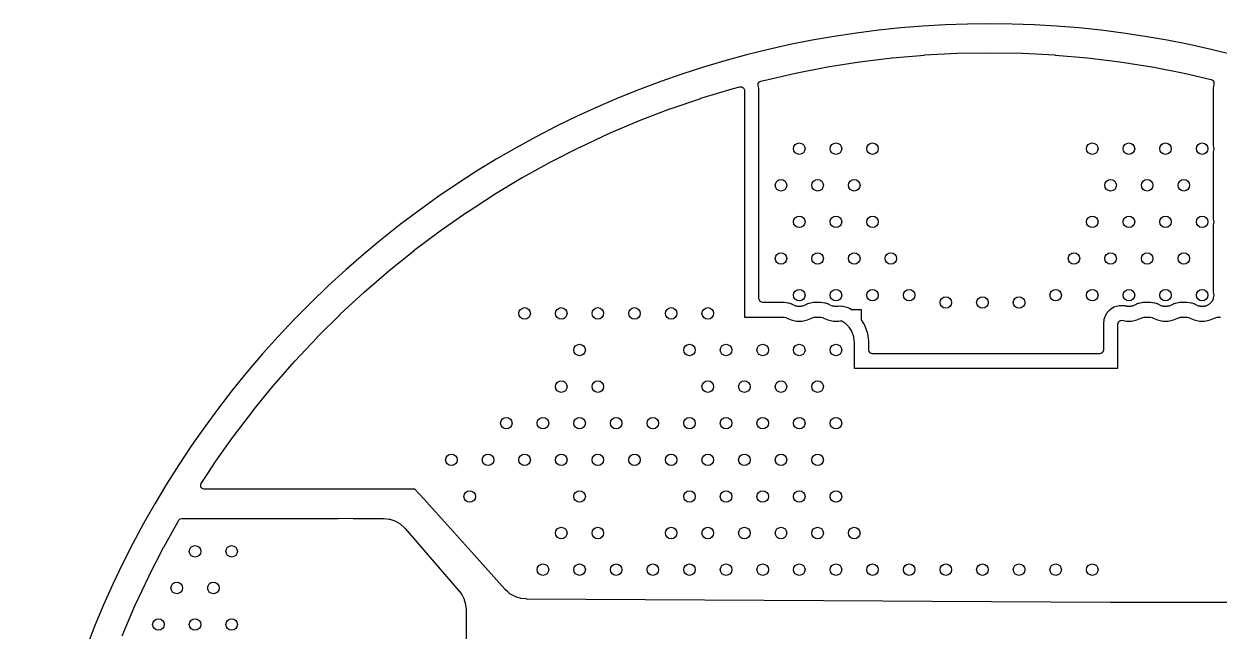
# Model space of a CAD drawing. Extents: x 116 to 183, y -93.2 to -37.6.
# Drawn here: x 115.99 to 157.43, y -58.65 to -37.58 of the extents above; entities that cross this region are included whole.
import ezdxf

# ---------------------------------------------------------------- set-up
doc = ezdxf.new("R2010")
doc.units = 0
doc.layers.add('BLACK', color=7, linetype='CONTINUOUS')

msp = doc.modelspace()

# ---------------------------------------------------------------- linework, layer by layer
at = {"layer": 'BLACK', "linetype": 'CONTINUOUS'}
for p, q in [((143.852799, -39.071759), (144.966086, -38.895886)), ((144.966086, -38.895886), (144.970283, -38.895298)), ((144.970283, -38.895298), (146.088941, -38.758295)), ((146.088941, -38.758295), (146.093191, -38.757849)), ((146.093191, -38.757849), (147.216009, -38.659865)), ((147.216009, -38.659865), (147.220232, -38.65957)), ((147.220232, -38.65957), (148.345738, -38.600735)), ((148.345738, -38.600735), (148.350015, -38.600586)), ((148.350015, -38.600586), (149.476875, -38.580967)), ((149.476875, -38.580967), (149.481125, -38.580967)), ((149.481125, -38.580967), (150.607982, -38.600586)), ((150.607982, -38.600586), (150.612263, -38.600735)), ((150.612263, -38.600735), (151.737763, -38.65957)), ((151.737763, -38.65957), (151.741994, -38.659865)), ((151.741994, -38.659865), (152.864802, -38.757848)), ((152.864802, -38.757848), (152.869064, -38.758296)), ((152.869064, -38.758296), (153.987709, -38.895297)), ((153.987709, -38.895297), (153.991921, -38.895887)), ((153.991921, -38.895887), (155.105191, -39.071758)), ((141.639697, -39.540793), (142.738041, -39.287885)), ((142.738041, -39.287885), (142.742195, -39.287005)), ((142.742195, -39.287005), (143.848656, -39.072488)), ((143.848656, -39.072488), (143.852799, -39.071759)), ((155.105191, -39.071758), (155.109352, -39.07249)), ((155.109352, -39.07249), (156.215792, -39.287003)), ((156.215792, -39.287003), (156.21997, -39.287888)), ((156.21997, -39.287888), (157.160923, -39.504554)), ((140.546734, -39.8328), (140.813986, -39.76138)), ((140.813986, -39.76138), (140.883835, -39.763089)), ((140.883835, -39.763089), (140.941671, -39.80229)), ((141.447968, -39.720307), (141.449675, -39.65046)), ((141.471098, -39.806856), (141.447968, -39.720307)), ((141.449675, -39.65046), (141.488875, -39.592623)), ((141.488875, -39.592623), (141.535745, -39.568497)), ((141.535745, -39.568497), (141.635627, -39.541805)), ((141.635627, -39.541805), (141.639697, -39.540793)), ((157.160923, -39.504554), (157.221834, -39.538779)), ((157.221834, -39.538779), (157.254574, -39.600503)), ((157.248976, -39.670881), (157.2285, -39.813297)), ((157.248977, -39.670877), (157.248976, -39.670881)), ((157.248978, -39.670869), (157.248977, -39.670874)), ((157.248977, -39.670874), (157.248977, -39.670877)), ((157.252075, -39.660322), (157.248978, -39.670869)), ((157.254574, -39.600503), (157.252075, -39.660322)), ((138.394618, -40.530019), (139.46058, -40.163979)), ((139.46058, -40.163979), (139.464593, -40.162678)), ((139.464593, -40.162678), (140.542691, -39.833956)), ((140.542691, -39.833956), (140.546734, -39.8328)), ((140.941671, -39.80229), (140.969133, -39.866537)), ((140.969133, -39.866537), (140.97, -39.881176)), ((140.97, -39.881176), (140.97, -47.752)), ((141.473749, -39.836651), (141.471098, -39.806856)), ((141.473749, -39.836656), (141.473749, -39.836651)), ((141.474616, -39.851282), (141.473749, -39.836656)), ((141.4755, -39.88118), (141.474616, -39.851282)), ((141.4755, -47.110301), (141.4755, -39.88118)), ((157.2285, -39.813297), (157.2285, -41.746888)), ((137.338068, -40.934386), (138.390609, -40.531474)), ((138.390609, -40.531474), (138.394618, -40.530019)), ((136.296176, -41.375314), (137.334116, -40.935978)), ((137.334116, -40.935978), (137.338068, -40.934386)), ((135.270309, -41.852223), (136.292316, -41.377028)), ((136.292316, -41.377028), (136.296176, -41.375314)), ((134.261692, -42.364543), (135.266553, -41.854049)), ((135.266553, -41.854049), (135.270309, -41.852223)), ((157.2285, -41.746888), (157.229192, -41.773334)), ((157.229192, -41.773334), (157.229871, -41.786295)), ((157.229871, -41.786295), (157.230648, -41.796164)), ((157.230648, -41.796164), (157.231949, -41.812694)), ((157.231949, -41.812694), (157.236604, -41.856988)), ((157.236604, -41.856988), (157.245, -41.91)), ((157.229192, -42.046664), (157.2285, -42.07311)), ((157.2285, -42.07311), (157.2285, -44.286888)), ((157.229871, -42.033703), (157.229192, -42.046664)), ((157.231948, -42.007311), (157.229871, -42.033703)), ((157.236602, -41.963018), (157.231948, -42.007311)), ((157.245, -41.91), (157.236602, -41.963018)), ((133.271489, -42.911681), (134.257931, -42.366538)), ((134.257931, -42.366538), (134.261692, -42.364543)), ((132.300972, -43.492933), (133.26781, -42.913798)), ((133.26781, -42.913798), (133.271489, -42.911681)), ((131.351178, -44.107679), (132.297358, -43.495182)), ((132.297358, -43.495182), (132.300972, -43.492933)), ((130.423459, -44.755051), (131.347699, -44.110019)), ((131.347699, -44.110019), (131.351178, -44.107679)), ((157.2285, -44.286888), (157.229192, -44.313334)), ((157.229192, -44.313334), (157.229871, -44.326295)), ((157.229871, -44.326295), (157.231948, -44.352686)), ((129.51883, -45.434331), (130.420033, -44.757532)), ((130.420033, -44.757532), (130.423459, -44.755051)), ((157.229192, -44.586664), (157.2285, -44.61311)), ((157.2285, -44.61311), (157.2285, -46.826888)), ((157.229871, -44.573703), (157.229192, -44.586664)), ((157.231948, -44.547311), (157.229871, -44.573703)), ((157.231948, -44.352686), (157.231949, -44.352694)), ((157.236602, -44.503018), (157.231948, -44.547311)), ((157.231949, -44.352694), (157.236604, -44.396988)), ((157.245, -44.45), (157.236602, -44.503018)), ((157.236604, -44.396988), (157.245, -44.45)), ((128.638352, -46.144723), (129.515433, -45.436975)), ((129.515433, -45.436975), (129.51883, -45.434331)), ((127.783142, -46.885333), (128.635091, -46.147449)), ((128.635091, -46.147449), (128.638352, -46.144723)), ((157.2285, -46.826888), (157.229192, -46.853334)), ((126.954261, -47.655237), (127.779978, -46.888172)), ((127.779978, -46.888172), (127.783142, -46.885333)), ((141.476333, -47.12465), (141.4755, -47.110301)), ((141.503643, -47.188961), (141.476333, -47.12465)), ((141.509141, -47.195661), (141.503643, -47.188961)), ((141.526336, -47.212857), (141.509141, -47.195661)), ((141.533037, -47.218356), (141.526336, -47.212857)), ((141.54466, -47.226815), (141.533037, -47.218356)), ((141.611699, -47.2465), (141.54466, -47.226815)), ((142.351491, -47.2465), (141.611699, -47.2465)), ((142.493905, -47.266975), (142.351491, -47.2465)), ((143.362624, -47.247523), (143.221606, -47.276085)), ((143.376988, -47.246908), (143.362624, -47.247523)), ((143.384087, -47.246705), (143.376988, -47.246908)), ((143.398479, -47.2465), (143.384087, -47.246705)), ((143.398509, -47.2465), (143.398479, -47.2465)), ((143.621491, -47.2465), (143.398509, -47.2465)), ((143.763905, -47.266975), (143.621491, -47.2465)), ((154.792624, -47.247523), (154.651606, -47.276085)), ((154.806988, -47.246908), (154.792624, -47.247523)), ((154.814087, -47.246705), (154.806988, -47.246908)), ((154.828479, -47.2465), (154.814087, -47.246705)), ((154.828509, -47.2465), (154.828479, -47.2465)), ((155.051491, -47.2465), (154.828509, -47.2465)), ((155.193905, -47.266975), (155.051491, -47.2465)), ((156.062624, -47.247523), (155.921606, -47.276085)), ((156.076988, -47.246908), (156.062624, -47.247523)), ((156.084087, -47.246705), (156.076988, -47.246908)), ((156.098479, -47.2465), (156.084087, -47.246705)), ((156.098509, -47.2465), (156.098479, -47.2465)), ((156.321491, -47.2465), (156.098509, -47.2465)), ((156.463905, -47.266975), (156.321491, -47.2465)), ((157.168607, -47.225114), (157.080114, -47.313607)), ((157.172832, -47.21682), (157.168607, -47.225114)), ((157.177665, -47.212855), (157.172832, -47.21682)), ((157.194855, -47.195665), (157.177665, -47.212855)), ((157.201828, -47.187168), (157.194855, -47.195665)), ((157.206626, -47.180927), (157.201828, -47.187168)), ((157.229694, -47.11532), (157.206626, -47.180927)), ((157.229192, -46.853334), (157.229871, -46.866295)), ((157.229744, -47.115324), (157.229694, -47.11532)), ((157.229758, -47.115135), (157.229744, -47.115324)), ((157.229802, -47.115013), (157.229758, -47.115135)), ((157.229869, -47.11373), (157.229802, -47.115013)), ((157.231949, -47.087303), (157.229869, -47.11373)), ((157.229871, -46.866295), (157.231384, -46.88552)), ((157.231384, -46.88552), (157.231949, -46.892694)), ((157.231949, -46.892694), (157.236604, -46.936988)), ((157.236603, -47.043016), (157.231949, -47.087303)), ((157.245, -46.99), (157.236603, -47.043016)), ((157.236604, -46.936988), (157.245, -46.99)), ((126.152659, -48.453554), (126.951206, -47.658176)), ((126.951206, -47.658176), (126.954261, -47.655237)), ((142.494465, -47.267108), (142.493905, -47.266975)), ((142.496061, -47.267608), (142.494465, -47.267108)), ((142.510789, -47.271932), (142.496061, -47.267608)), ((142.51097, -47.271968), (142.510789, -47.271932)), ((142.559596, -47.286264), (142.51097, -47.271968)), ((142.559635, -47.286275), (142.559596, -47.286264)), ((142.592415, -47.295901), (142.559635, -47.286275)), ((142.594054, -47.297294), (142.592415, -47.295901)), ((142.596694, -47.29847), (142.594054, -47.297294)), ((142.605065, -47.301839), (142.596694, -47.29847)), ((142.605262, -47.30191), (142.605065, -47.301839)), ((142.61243, -47.305398), (142.605262, -47.30191)), ((142.616251, -47.307177), (142.61243, -47.305398)), ((142.703556, -47.346048), (142.616251, -47.307177)), ((142.751393, -47.370423), (142.703556, -47.346048)), ((142.804413, -47.37882), (142.751393, -47.370423)), ((142.820737, -47.38229), (142.804413, -47.37882)), ((142.83734, -47.384035), (142.820737, -47.38229)), ((142.875, -47.39), (142.83734, -47.384035)), ((142.912663, -47.384034), (142.875, -47.39)), ((142.929262, -47.38229), (142.912663, -47.384034)), ((142.945572, -47.378822), (142.929262, -47.38229)), ((142.998607, -47.370423), (142.945572, -47.378822)), ((143.04645, -47.346045), (142.998607, -47.370423)), ((143.124337, -47.311369), (143.04645, -47.346045)), ((143.128117, -47.309363), (143.124337, -47.311369)), ((143.13528, -47.306496), (143.128117, -47.309363)), ((143.156701, -47.296959), (143.13528, -47.306496)), ((143.164307, -47.296525), (143.156701, -47.296959)), ((143.164491, -47.296459), (143.164307, -47.296525)), ((143.193041, -47.286275), (143.164491, -47.296459)), ((143.221606, -47.276085), (143.193041, -47.286275)), ((143.764465, -47.267108), (143.763905, -47.266975)), ((143.766061, -47.267608), (143.764465, -47.267108)), ((143.780789, -47.271932), (143.766061, -47.267608)), ((143.78097, -47.271968), (143.780789, -47.271932)), ((143.829596, -47.286264), (143.78097, -47.271968)), ((143.829635, -47.286275), (143.829596, -47.286264)), ((143.862415, -47.295901), (143.829635, -47.286275)), ((143.864054, -47.297294), (143.862415, -47.295901)), ((143.866694, -47.29847), (143.864054, -47.297294)), ((143.875065, -47.301839), (143.866694, -47.29847)), ((143.875262, -47.30191), (143.875065, -47.301839)), ((143.88243, -47.305398), (143.875262, -47.30191)), ((143.886251, -47.307177), (143.88243, -47.305398)), ((143.973556, -47.346048), (143.886251, -47.307177)), ((144.021393, -47.370423), (143.973556, -47.346048)), ((144.074413, -47.37882), (144.021393, -47.370423)), ((144.090737, -47.38229), (144.074413, -47.37882)), ((144.10734, -47.384035), (144.090737, -47.38229)), ((144.145, -47.39), (144.10734, -47.384035)), ((144.176569, -47.385), (144.145, -47.39)), ((144.211734, -47.385), (144.176569, -47.385)), ((144.219992, -47.384725), (144.211734, -47.385)), ((144.316634, -47.378274), (144.219992, -47.384725)), ((144.316635, -47.378274), (144.316634, -47.378274)), ((144.369259, -47.382289), (144.316635, -47.378274)), ((144.386298, -47.383589), (144.369259, -47.382289)), ((144.52674, -47.414839), (144.386298, -47.383589)), ((144.526754, -47.414843), (144.52674, -47.414839)), ((144.572844, -47.434961), (144.526754, -47.414843)), ((144.572853, -47.434965), (144.572844, -47.434961)), ((144.572867, -47.434972), (144.572853, -47.434965)), ((144.594954, -47.445952), (144.572867, -47.434972)), ((144.638874, -47.470587), (144.594954, -47.445952)), ((144.682501, -47.498), (144.638874, -47.470587)), ((145.034, -47.498), (144.682501, -47.498)), ((145.034, -47.849498), (145.034, -47.498)), ((153.51843, -47.642428), (153.458664, -47.773294)), ((153.518433, -47.642424), (153.51843, -47.642428)), ((153.612659, -47.533683), (153.518433, -47.642424)), ((153.665451, -47.487939), (153.612659, -47.533683)), ((153.665462, -47.487931), (153.665451, -47.487939)), ((153.786492, -47.410149), (153.665462, -47.487931)), ((153.786498, -47.410146), (153.786492, -47.410149)), ((153.924536, -47.369614), (153.786498, -47.410146)), ((153.92454, -47.369613), (153.924536, -47.369614)), ((153.924545, -47.369612), (153.92454, -47.369613)), ((153.962846, -47.364104), (153.924545, -47.369612)), ((153.993706, -47.359667), (153.962846, -47.364104)), ((154.137581, -47.359667), (153.993706, -47.359667)), ((154.137583, -47.359667), (154.137581, -47.359667)), ((154.154248, -47.362347), (154.137583, -47.359667)), ((154.156599, -47.362765), (154.154248, -47.362347)), ((154.162368, -47.363792), (154.156599, -47.362765)), ((154.172114, -47.365695), (154.162368, -47.363792)), ((154.181393, -47.370423), (154.172114, -47.365695)), ((154.234411, -47.37882), (154.181393, -47.370423)), ((154.242804, -47.380604), (154.234411, -47.37882)), ((154.250729, -47.382289), (154.242804, -47.380604)), ((154.250734, -47.38229), (154.250729, -47.382289)), ((154.267342, -47.384035), (154.250734, -47.38229)), ((154.305, -47.39), (154.267342, -47.384035)), ((154.342663, -47.384034), (154.305, -47.39)), ((154.359262, -47.38229), (154.342663, -47.384034)), ((154.375572, -47.378822), (154.359262, -47.38229)), ((154.428607, -47.370423), (154.375572, -47.378822)), ((154.47645, -47.346045), (154.428607, -47.370423)), ((154.554337, -47.311369), (154.47645, -47.346045)), ((154.558117, -47.309363), (154.554337, -47.311369)), ((154.56528, -47.306496), (154.558117, -47.309363)), ((154.586701, -47.296959), (154.56528, -47.306496)), ((154.594307, -47.296525), (154.586701, -47.296959)), ((154.594491, -47.296459), (154.594307, -47.296525)), ((154.623041, -47.286275), (154.594491, -47.296459)), ((154.651606, -47.276085), (154.623041, -47.286275)), ((155.194465, -47.267108), (155.193905, -47.266975)), ((155.196061, -47.267608), (155.194465, -47.267108)), ((155.210789, -47.271932), (155.196061, -47.267608)), ((155.21097, -47.271968), (155.210789, -47.271932)), ((155.259596, -47.286264), (155.21097, -47.271968)), ((155.259635, -47.286275), (155.259596, -47.286264)), ((155.292415, -47.295901), (155.259635, -47.286275)), ((155.294054, -47.297294), (155.292415, -47.295901)), ((155.296694, -47.29847), (155.294054, -47.297294)), ((155.305065, -47.301839), (155.296694, -47.29847)), ((155.305262, -47.30191), (155.305065, -47.301839)), ((155.31243, -47.305398), (155.305262, -47.30191)), ((155.316251, -47.307177), (155.31243, -47.305398)), ((155.403556, -47.346048), (155.316251, -47.307177)), ((155.451393, -47.370423), (155.403556, -47.346048)), ((155.504413, -47.37882), (155.451393, -47.370423)), ((155.520737, -47.38229), (155.504413, -47.37882)), ((155.53734, -47.384035), (155.520737, -47.38229)), ((155.575, -47.39), (155.53734, -47.384035)), ((155.612663, -47.384034), (155.575, -47.39)), ((155.629262, -47.38229), (155.612663, -47.384034)), ((155.645572, -47.378822), (155.629262, -47.38229)), ((155.698607, -47.370423), (155.645572, -47.378822)), ((155.74645, -47.346045), (155.698607, -47.370423)), ((155.824337, -47.311369), (155.74645, -47.346045)), ((155.828117, -47.309363), (155.824337, -47.311369)), ((155.83528, -47.306496), (155.828117, -47.309363)), ((155.856701, -47.296959), (155.83528, -47.306496)), ((155.864307, -47.296525), (155.856701, -47.296959)), ((155.864491, -47.296459), (155.864307, -47.296525)), ((155.893041, -47.286275), (155.864491, -47.296459)), ((155.921606, -47.276085), (155.893041, -47.286275)), ((156.464465, -47.267108), (156.463905, -47.266975)), ((156.466061, -47.267608), (156.464465, -47.267108)), ((156.480789, -47.271932), (156.466061, -47.267608)), ((156.48097, -47.271968), (156.480789, -47.271932)), ((156.529596, -47.286264), (156.48097, -47.271968)), ((156.529635, -47.286275), (156.529596, -47.286264)), ((156.562415, -47.295901), (156.529635, -47.286275)), ((156.564054, -47.297294), (156.562415, -47.295901)), ((156.566694, -47.29847), (156.564054, -47.297294)), ((156.575065, -47.301839), (156.566694, -47.29847)), ((156.575262, -47.30191), (156.575065, -47.301839)), ((156.58243, -47.305398), (156.575262, -47.30191)), ((156.586251, -47.307177), (156.58243, -47.305398)), ((156.673556, -47.346048), (156.586251, -47.307177)), ((156.721393, -47.370423), (156.673556, -47.346048)), ((156.774413, -47.37882), (156.721393, -47.370423)), ((156.790737, -47.38229), (156.774413, -47.37882)), ((156.80734, -47.384035), (156.790737, -47.38229)), ((156.845, -47.39), (156.80734, -47.384035)), ((156.882667, -47.384034), (156.845, -47.39)), ((156.899267, -47.382289), (156.882667, -47.384034)), ((156.915569, -47.378823), (156.899267, -47.382289)), ((156.968607, -47.370423), (156.915569, -47.378823)), ((157.080114, -47.313607), (156.968607, -47.370423)), ((140.97, -47.752), (142.351491, -47.752)), ((142.351491, -47.752), (142.416528, -47.771097)), ((142.416528, -47.771097), (142.416641, -47.770902)), ((142.416641, -47.770902), (142.417445, -47.771366)), ((142.417445, -47.771366), (142.41853, -47.771685)), ((142.41853, -47.771685), (142.421422, -47.773662)), ((142.421422, -47.773662), (142.422266, -47.774149)), ((142.422266, -47.774149), (142.595192, -47.851142)), ((142.595192, -47.851142), (142.595197, -47.851144)), ((142.595197, -47.851144), (142.780354, -47.8905)), ((142.780354, -47.8905), (142.780355, -47.8905)), ((142.780355, -47.8905), (142.969644, -47.8905)), ((142.969644, -47.8905), (142.969646, -47.8905)), ((142.969646, -47.8905), (143.154803, -47.851144)), ((143.154803, -47.851144), (143.32773, -47.774151)), ((143.32773, -47.774151), (143.327733, -47.774149)), ((143.327733, -47.774149), (143.333359, -47.770902)), ((143.333359, -47.770902), (143.334325, -47.772575)), ((143.334325, -47.772575), (143.391439, -47.752202)), ((143.391439, -47.752202), (143.398509, -47.752)), ((143.398509, -47.752), (143.621491, -47.752)), ((143.621491, -47.752), (143.686528, -47.771097)), ((143.686528, -47.771097), (143.686641, -47.770902)), ((143.686641, -47.770902), (143.687445, -47.771366)), ((143.687445, -47.771366), (143.68853, -47.771685)), ((143.68853, -47.771685), (143.691422, -47.773662)), ((143.691422, -47.773662), (143.692266, -47.774149)), ((143.692266, -47.774149), (143.865192, -47.851142)), ((143.865192, -47.851142), (143.865197, -47.851144)), ((143.865197, -47.851144), (144.050354, -47.8905)), ((144.050354, -47.8905), (144.050355, -47.8905)), ((144.050355, -47.8905), (144.239642, -47.8905)), ((144.239642, -47.8905), (144.239646, -47.8905)), ((144.239646, -47.8905), (144.278179, -47.882309)), ((144.278179, -47.882309), (144.347842, -47.887624)), ((144.347842, -47.887624), (144.369929, -47.898604)), ((144.369929, -47.898604), (144.433454, -47.93852)), ((144.433454, -47.93852), (144.455162, -47.955832)), ((144.455162, -47.955832), (144.576167, -48.076837)), ((144.576167, -48.076837), (144.59348, -48.098546)), ((145.112548, -47.974506), (145.034, -47.849498)), ((145.112553, -47.974514), (145.112548, -47.974506)), ((145.112562, -47.97453), (145.112553, -47.974514)), ((145.139955, -48.024095), (145.112562, -47.97453)), ((145.139965, -48.024115), (145.139955, -48.024095)), ((145.139973, -48.024129), (145.139965, -48.024115)), ((145.15202, -48.049146), (145.139973, -48.024129)), ((145.152026, -48.049161), (145.15202, -48.049146)), ((145.173705, -48.1015), (145.152026, -48.049161)), ((153.438976, -47.840342), (153.4185, -47.982761)), ((153.4185, -47.982761), (153.4185, -48.9005)), ((153.458664, -47.773294), (153.438976, -47.840342)), ((153.924, -47.98276), (153.943685, -47.915721)), ((153.924, -48.006), (153.924, -47.98276)), ((153.924, -49.53), (153.924, -48.006)), ((153.943685, -47.915721), (153.996489, -47.869966)), ((153.996489, -47.869966), (154.065647, -47.860022)), ((154.065647, -47.860022), (154.073758, -47.861466)), ((154.073758, -47.861466), (154.210354, -47.8905)), ((154.210354, -47.8905), (154.210355, -47.8905)), ((154.210355, -47.8905), (154.399644, -47.8905)), ((154.399644, -47.8905), (154.399646, -47.8905)), ((154.399646, -47.8905), (154.584803, -47.851144)), ((154.584803, -47.851144), (154.75773, -47.774151)), ((154.75773, -47.774151), (154.757733, -47.774149)), ((154.757733, -47.774149), (154.763359, -47.770902)), ((154.763359, -47.770902), (154.764325, -47.772575)), ((154.764325, -47.772575), (154.821439, -47.752202)), ((154.821439, -47.752202), (154.828509, -47.752)), ((154.828509, -47.752), (155.051491, -47.752)), ((155.051491, -47.752), (155.116528, -47.771097)), ((155.116528, -47.771097), (155.116641, -47.770902)), ((155.116641, -47.770902), (155.117445, -47.771366)), ((155.117445, -47.771366), (155.11853, -47.771685)), ((155.11853, -47.771685), (155.121422, -47.773662)), ((155.121422, -47.773662), (155.122266, -47.774149)), ((155.122266, -47.774149), (155.295192, -47.851142)), ((155.295192, -47.851142), (155.295197, -47.851144)), ((155.295197, -47.851144), (155.480354, -47.8905)), ((155.480354, -47.8905), (155.480355, -47.8905)), ((155.480355, -47.8905), (155.669644, -47.8905)), ((155.669644, -47.8905), (155.669646, -47.8905)), ((155.669646, -47.8905), (155.854803, -47.851144)), ((155.854803, -47.851144), (156.02773, -47.774151)), ((156.02773, -47.774151), (156.027733, -47.774149)), ((156.027733, -47.774149), (156.033359, -47.770902)), ((156.033359, -47.770902), (156.034325, -47.772575)), ((156.034325, -47.772575), (156.091439, -47.752202)), ((156.091439, -47.752202), (156.098509, -47.752)), ((156.098509, -47.752), (156.321491, -47.752)), ((156.321491, -47.752), (156.386528, -47.771097)), ((156.386528, -47.771097), (156.386641, -47.770902)), ((156.386641, -47.770902), (156.387445, -47.771366)), ((156.387445, -47.771366), (156.38853, -47.771685)), ((156.38853, -47.771685), (156.391422, -47.773662)), ((156.391422, -47.773662), (156.392266, -47.774149)), ((156.392266, -47.774149), (156.565192, -47.851142)), ((156.565192, -47.851142), (156.565197, -47.851144)), ((156.565197, -47.851144), (156.750354, -47.8905)), ((156.750354, -47.8905), (156.750355, -47.8905)), ((156.750355, -47.8905), (156.939644, -47.8905)), ((156.939644, -47.8905), (156.939646, -47.8905)), ((156.939646, -47.8905), (157.124803, -47.851144)), ((157.124803, -47.851144), (157.29773, -47.774151)), ((157.29773, -47.774151), (157.297733, -47.774149)), ((157.297733, -47.774149), (157.303359, -47.770902)), ((157.303359, -47.770902), (157.304325, -47.772575)), ((157.304325, -47.772575), (157.361439, -47.752202)), ((157.361439, -47.752202), (157.368509, -47.752)), ((157.368509, -47.752), (157.480002, -47.752)), ((125.379347, -49.279277), (126.149715, -48.45659)), ((126.149715, -48.45659), (126.152659, -48.453554)), ((144.59348, -48.098546), (144.684529, -48.243449)), ((144.684529, -48.243449), (144.696576, -48.268466)), ((144.696576, -48.268466), (144.753096, -48.42999)), ((144.753096, -48.42999), (144.759275, -48.457061)), ((144.759275, -48.457061), (144.78, -48.641)), ((145.17371, -48.101512), (145.173705, -48.1015)), ((145.230223, -48.263014), (145.17371, -48.101512)), ((145.230224, -48.263019), (145.230223, -48.263014)), ((145.230229, -48.263033), (145.230224, -48.263019)), ((145.245921, -48.317502), (145.230229, -48.263033)), ((145.2521, -48.344573), (145.245921, -48.317502)), ((145.261597, -48.400463), (145.2521, -48.344573)), ((145.282322, -48.584402), (145.261597, -48.400463)), ((144.78, -48.641), (144.78, -49.53)), ((145.2855, -48.641), (145.282322, -48.584402)), ((145.2855, -48.641018), (145.2855, -48.641)), ((145.2855, -48.9005), (145.2855, -48.641018)), ((145.296706, -48.952011), (145.2855, -48.9005)), ((153.4185, -48.9005), (153.398815, -48.967539)), ((124.635262, -50.131404), (125.376515, -49.282409)), ((125.376515, -49.282409), (125.379347, -49.279277)), ((145.342461, -49.004815), (145.296706, -48.952011)), ((145.4095, -49.0245), (145.342461, -49.004815)), ((153.2945, -49.0245), (145.4095, -49.0245)), ((153.346011, -49.013294), (153.2945, -49.0245)), ((153.398815, -48.967539), (153.346011, -49.013294)), ((144.78, -49.53), (153.924, -49.53)), ((123.921248, -51.008967), (124.632488, -50.134695)), ((124.632488, -50.134695), (124.635262, -50.131404)), ((123.238241, -51.910826), (123.918643, -51.012286)), ((123.918643, -51.012286), (123.921248, -51.008967)), ((122.587033, -52.835925), (123.235745, -51.914244)), ((123.235745, -51.914244), (123.238241, -51.910826)), ((122.270215, -53.320971), (122.584683, -52.839391)), ((122.584683, -52.839391), (122.587033, -52.835925)), ((122.134241, -53.529203), (122.270215, -53.320971)), ((122.115328, -53.579353), (122.134241, -53.529203)), ((122.125272, -53.648511), (122.115328, -53.579353)), ((122.171027, -53.701315), (122.125272, -53.648511)), ((122.238066, -53.721), (122.171027, -53.701315)), ((129.094644, -53.721), (122.238066, -53.721)), ((129.54, -53.721), (129.094644, -53.721)), ((129.837929, -54.052032), (129.54, -53.721)), ((129.837932, -54.052035), (129.837929, -54.052032)), ((129.837936, -54.052039), (129.837932, -54.052035)), ((129.837942, -54.052045), (129.837936, -54.052039)), ((131.503093, -55.902214), (129.837942, -54.052045)), ((120.83201, -55.739178), (121.35559, -54.800589)), ((121.35559, -54.800589), (121.405439, -54.751635)), ((121.405439, -54.751635), (121.463879, -54.737)), ((121.463879, -54.737), (126.879869, -54.737)), ((126.879869, -54.737), (127.14224, -54.72325)), ((127.14224, -54.72325), (127.404611, -54.737)), ((127.404611, -54.737), (128.440662, -54.737)), ((128.440662, -54.737), (128.453942, -54.737713)), ((128.453942, -54.737713), (128.647014, -54.75851)), ((128.647014, -54.75851), (128.672959, -54.764165)), ((128.672959, -54.764165), (128.850814, -54.823483)), ((128.850814, -54.823483), (128.874961, -54.834534)), ((128.874961, -54.834534), (129.036113, -54.930374)), ((129.036113, -54.930374), (129.057346, -54.94631)), ((129.057346, -54.94631), (129.176772, -55.05782)), ((129.176772, -55.05782), (129.199275, -55.078832)), ((129.199275, -55.078832), (129.208495, -55.088416)), ((129.208495, -55.088416), (131.071213, -57.245247)), ((120.315541, -56.745707), (120.829991, -55.74295)), ((120.829991, -55.74295), (120.83201, -55.739178)), ((132.669213, -57.197903), (131.503093, -55.902214)), ((119.834419, -57.769612), (120.313646, -56.749565)), ((120.313646, -56.749565), (120.315541, -56.745707)), ((131.071213, -57.245247), (131.078048, -57.253913)), ((131.078048, -57.253913), (131.172179, -57.384845)), ((131.172179, -57.384845), (131.18341, -57.403827)), ((131.18341, -57.403827), (131.250467, -57.544358)), ((131.250467, -57.544358), (131.258157, -57.565026)), ((131.258157, -57.565026), (131.299261, -57.715216)), ((132.678306, -57.207007), (132.669213, -57.197903)), ((132.767478, -57.287454), (132.678306, -57.207007)), ((132.818047, -57.333074), (132.767478, -57.287454)), ((132.838846, -57.348239), (132.818047, -57.333074)), ((132.995989, -57.439478), (132.838846, -57.348239)), ((133.019471, -57.450023), (132.995989, -57.439478)), ((133.105766, -57.478436), (133.019471, -57.450023)), ((133.192063, -57.50685), (133.105766, -57.478436)), ((133.217213, -57.512318), (133.192063, -57.50685)), ((133.404268, -57.533), (133.217213, -57.512318)), ((133.417123, -57.533748), (133.404268, -57.533)), ((145.774887, -57.609563), (133.417123, -57.533748)), ((147.467894, -57.619949), (145.774887, -57.609563)), ((119.389229, -58.809653), (119.832678, -57.773491)), ((119.832678, -57.773491), (119.834419, -57.769612)), ((131.299261, -57.715216), (131.303168, -57.736922)), ((131.303168, -57.736922), (131.317509, -57.897547)), ((131.317509, -57.897547), (131.318, -57.908574)), ((131.318, -57.908574), (131.318, -63.820267)), ((153.666863, -57.65798), (147.467894, -57.619949)), ((153.667049, -57.657981), (153.666863, -57.65798)), ((153.669852, -57.657994), (153.667049, -57.657981)), ((153.67, -57.657994), (153.669852, -57.657994)), ((153.670209, -57.657995), (153.67, -57.657994)), ((153.672848, -57.657999), (153.670209, -57.657995)), ((153.673067, -57.658), (153.672848, -57.657999)), ((165.642778, -57.658), (153.673067, -57.658))]:
    msp.add_line(p, q, dxfattribs=at)
at = {"layer": 'BLACK'}
for centre in [(142.875, -41.91), (144.145, -41.91), (145.415, -41.91), (153.035, -41.91), (154.305, -41.91), (155.575, -41.91), (156.845, -41.91), (142.24, -43.18), (143.51, -43.18), (144.78, -43.18), (153.67, -43.18), (154.94, -43.18), (156.21, -43.18), (142.875, -44.45), (144.145, -44.45), (145.415, -44.45), (153.035, -44.45), (154.305, -44.45), (155.575, -44.45), (156.845, -44.45), (142.24, -45.72), (143.51, -45.72), (144.78, -45.72), (146.05, -45.72), (152.4, -45.72), (153.67, -45.72), (154.94, -45.72), (156.21, -45.72), (142.875, -46.99), (144.145, -46.99), (145.415, -46.99), (146.685, -46.99), (151.765, -46.99), (153.035, -46.99), (154.305, -46.99), (155.575, -46.99), (156.845, -46.99), (147.955, -47.244), (149.225, -47.244), (150.495, -47.244), (133.35, -47.625), (134.62, -47.625), (135.89, -47.625), (137.16, -47.625), (138.43, -47.625), (139.7, -47.625), (135.255, -48.895), (139.065, -48.895), (140.335, -48.895), (141.605, -48.895), (142.875, -48.895), (144.145, -48.895), (134.62, -50.165), (135.89, -50.165), (139.7, -50.165), (140.97, -50.165), (142.24, -50.165), (143.51, -50.165), (132.715, -51.435), (133.985, -51.435), (135.255, -51.435), (136.525, -51.435), (137.795, -51.435), (139.065, -51.435), (140.335, -51.435), (141.605, -51.435), (142.875, -51.435), (144.145, -51.435), (130.81, -52.705), (132.08, -52.705), (133.35, -52.705), (134.62, -52.705), (135.89, -52.705), (137.16, -52.705), (138.43, -52.705), (139.7, -52.705), (140.97, -52.705), (142.24, -52.705), (143.51, -52.705), (131.445, -53.975), (135.255, -53.975), (139.065, -53.975), (140.335, -53.975), (141.605, -53.975), (142.875, -53.975), (144.145, -53.975), (134.62, -55.245), (135.89, -55.245), (138.43, -55.245), (139.7, -55.245), (140.97, -55.245), (142.24, -55.245), (143.51, -55.245), (144.78, -55.245), (121.92, -55.88), (123.19, -55.88), (133.985, -56.515), (135.255, -56.515), (136.525, -56.515), (137.795, -56.515), (139.065, -56.515), (140.335, -56.515), (141.605, -56.515), (142.875, -56.515), (144.145, -56.515), (145.415, -56.515), (146.685, -56.515), (147.955, -56.515), (149.225, -56.515), (150.495, -56.515), (151.765, -56.515), (153.035, -56.515), (121.285, -57.15), (122.555, -57.15), (120.65, -58.42), (121.92, -58.42), (123.19, -58.42)]:
    msp.add_circle(centre, 0.2, dxfattribs=at)
msp.add_arc((149.479, -71.074279), 33.493849, -399.6709423, -140.3290577, dxfattribs=at)

doc.saveas('drawing.dxf')
